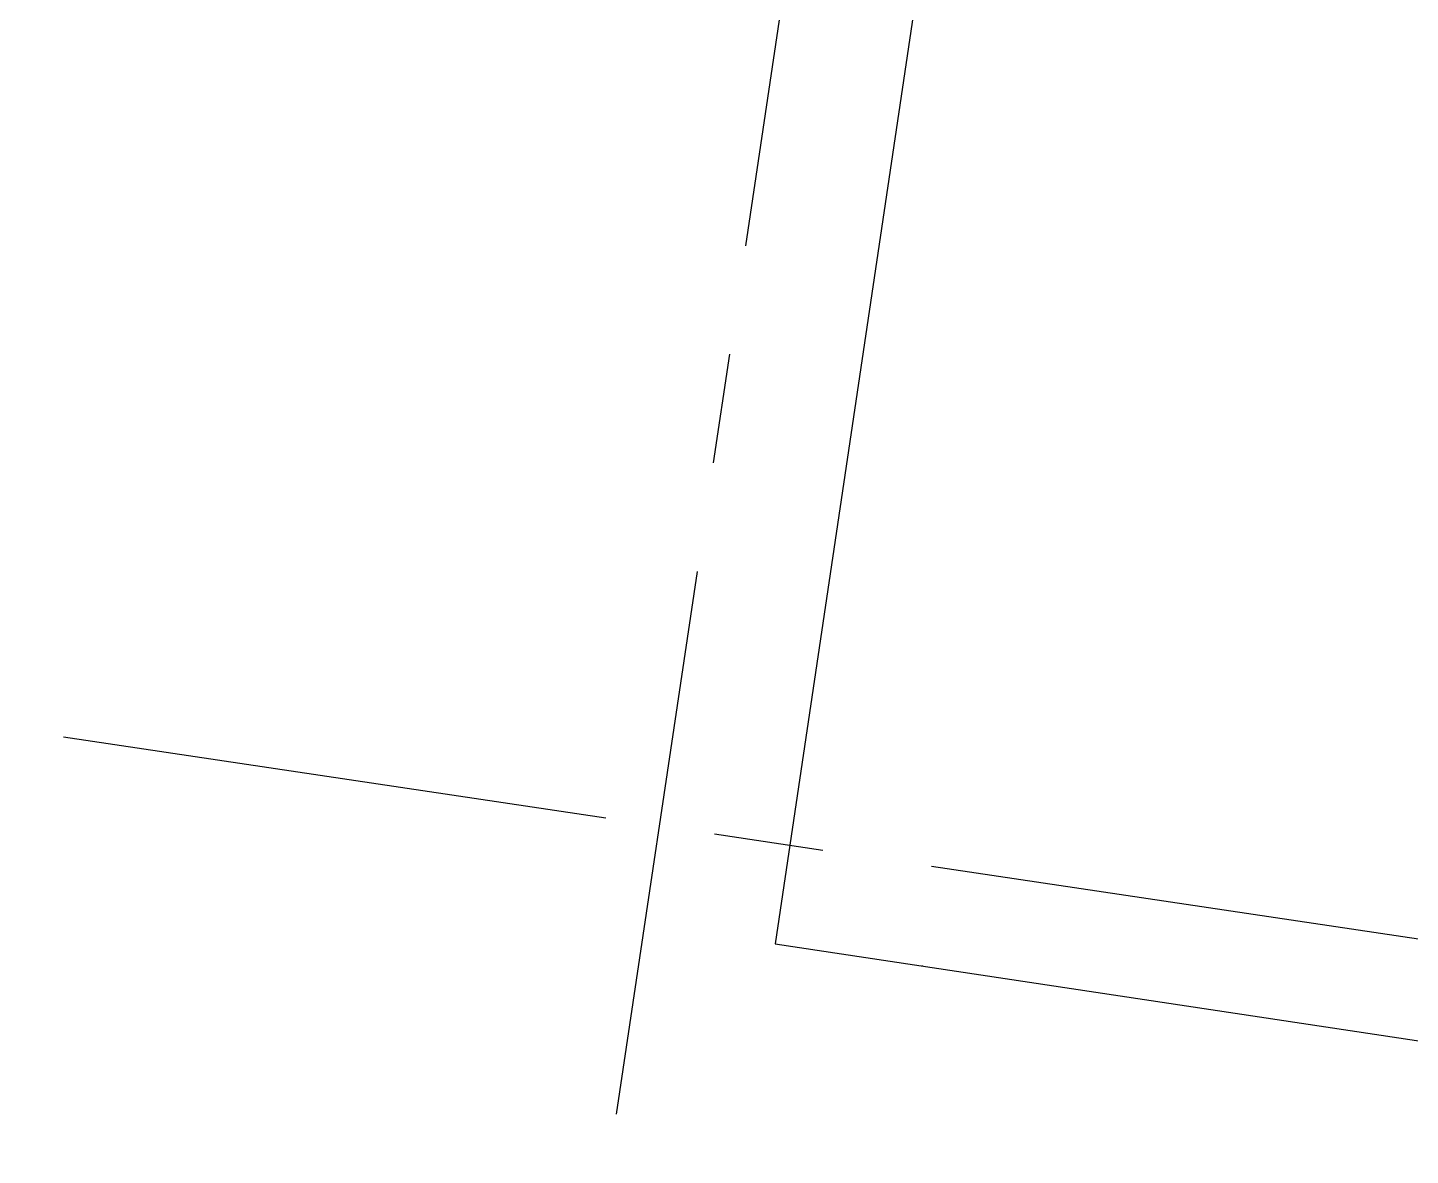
# Model space of a CAD drawing. Header units: millimetres. Extents: x 338 to 506, y 179 to 335.
# Drawn here: x 401.341 to 404.492, y 226.978 to 229.546 of the extents above; entities that cross this region are included whole.
import ezdxf

# ---------------------------------------------------------------- set-up
doc = ezdxf.new("R2010")
doc.units = ezdxf.units.MM
doc.linetypes.add('CENTER', pattern=[2, 1.25, -0.25, 0.25, -0.25])
doc.linetypes.add('DASHED2', pattern=[0.375, 0.25, -0.125])
for name, color, linetype in [('EJES_DE_COLUMNA', 255, 'DASHED2'), ('MUROS', 32, 'Continuous'), ('PISO', 253, 'Continuous')]:
    doc.layers.add(name, color=color, linetype=linetype)

# ---------------------------------------------------------------- blocks, each defined once
blk = doc.blocks.new('*X937')
at = {"color": 0}
blk.add_line((46.6934, 89.2184), (46.6942, 89.2192), dxfattribs=at)
blk = doc.blocks.new('EJES_ESTRUCTURALES')
at = {"layer": 'EJES_DE_COLUMNA', "color": 9, "linetype": 'CENTER'}
for p, q in [((678.14128, 131.2663), (678.14128, 199.7363)), ((661.47768, 185.14297), (759.37077, 185.14297))]:
    blk.add_line(p, q, dxfattribs=at)
blk = doc.blocks.new('A$C7152A42C')
at = {"layer": 'PISO'}
blk.add_lwpolyline([(46.644, 59.71826), (59.58376, 59.71826), (59.60876, 89.55784), (46.694, 89.55784)], close=True, dxfattribs=at)
at = {"layer": 'EJES_DE_COLUMNA'}
blk.add_blockref('EJES_ESTRUCTURALES', (-631.22088, -95.28525), dxfattribs=at)
at = {"layer": 'PISO', "color": 8, "linetype": 'Continuous'}
blk.add_blockref('*X937', (0, 0), dxfattribs=at)

msp = doc.modelspace()

# ---------------------------------------------------------------- block references
at = {"layer": 'MUROS', "color": 32, "rotation": 81.53046525965426}
msp.add_blockref('A$C7152A42C', (484.7482, 168.0844), dxfattribs=at)

doc.saveas('drawing.dxf')
